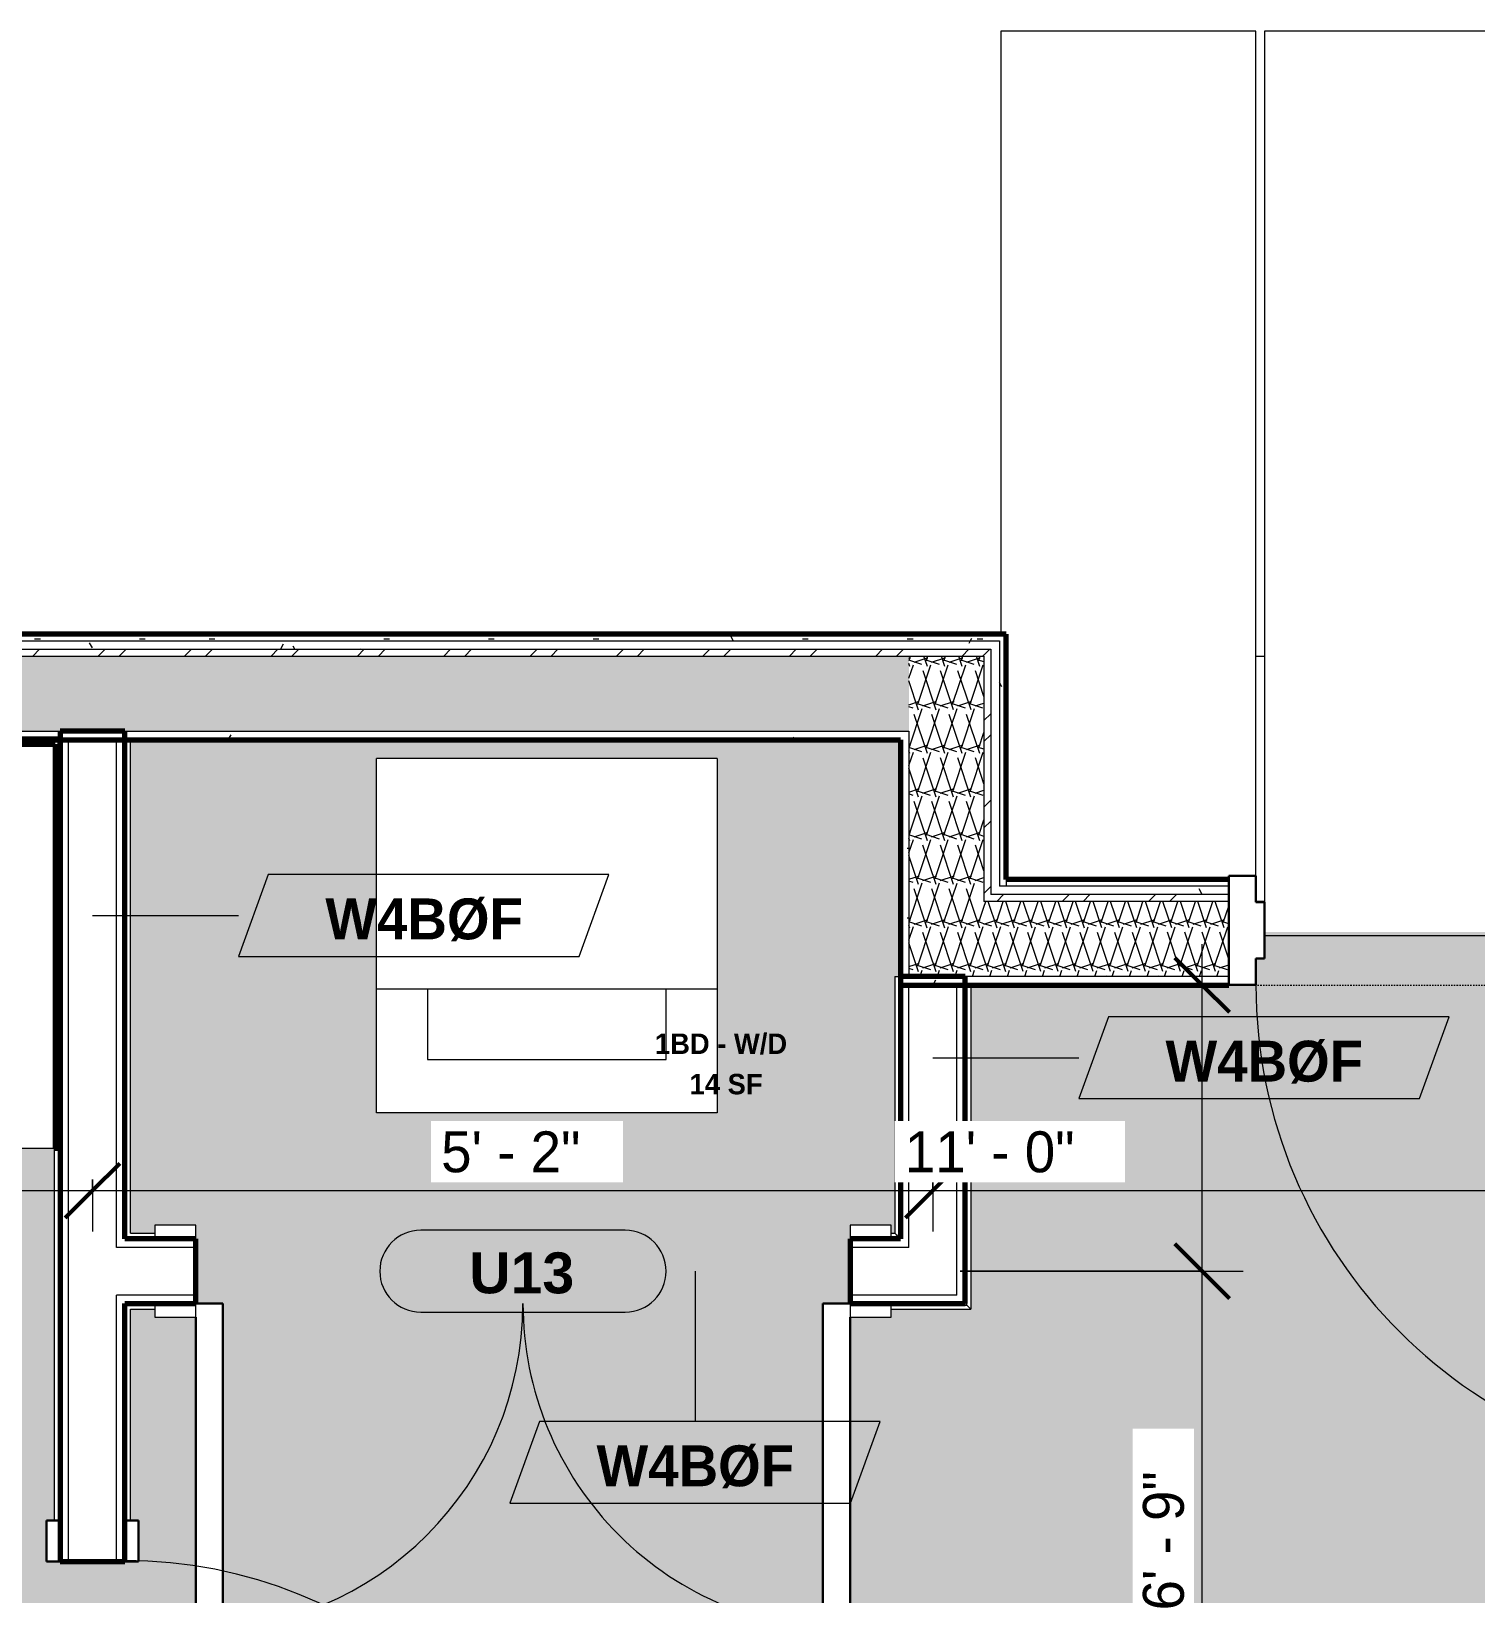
# Model space of a CAD drawing. Header units: inches. Extents: x 2887 to 5387, y 120 to 10852.
# Drawn here: x 4495.1 to 4601.1, y 10310.7 to 10425.4 of the extents above; entities that cross this region are included whole.
import ezdxf

# ---------------------------------------------------------------- set-up
doc = ezdxf.new("R2010")
doc.units = ezdxf.units.IN
doc.header["$MEASUREMENT"] = 0
doc.linetypes.add('Dash 3_32_', pattern=[0.1875, 0.09375, -0.09375])
for name, color, linetype, lineweight in [('0-3', 250, 'Continuous', 18), ('0-6', 170, 'Continuous', 5), ('A-ANNO-DIMS', 211, 'Continuous', 9), ('A-ANNO-DIMS-32', 211, 'Continuous', 9), ('A-AREA-IDEN', 2, 'Continuous', 9), ('A-DETL-1', 90, 'Dash 3_32_', 18), ('A-DOOR', 31, 'Continuous', 18), ('A-DOOR-1', 10, 'Continuous', 30), ('A-DOOR-2', 50, 'Continuous', 9), ('A-DOOR-3', 31, 'Continuous', 9), ('A-DOOR-4', 31, 'Continuous', 30), ('A-DOOR-FRAM', 31, 'Continuous', 30), ('A-DOOR-FRAM-1', 10, 'Continuous', 30), ('A-DOOR-IDEN', 31, 'Continuous', 9), ('A-FLOR-2', 250, 'Continuous', 18), ('A-WALL', 113, 'Continuous', 18), ('A-WALL-1', 250, 'Continuous', 18), ('A-WALL-2', 113, 'Continuous', 70), ('A-WALL-IDEN', 211, 'Continuous', 9), ('A-WALL-PATT-1', 50, 'Continuous', 9), ('A-WALL-PATT-2', 253, 'Continuous', 9), ('A-WALL-PATT-3', 8, 'Continuous', 9), ('I-WALL-1', 7, 'Continuous', 70), ('P-SANR-FIXT', 6, 'Continuous', 9)]:
    doc.layers.add(name, color=color, linetype=linetype, lineweight=lineweight)
doc.layers.add('A-AREA-PATT-1', color=255, linetype='Continuous', lineweight=9, transparency=1)
doc.styles.add('Arial_B', font='arialbd.ttf', dxfattribs={"height": 3})
doc.styles.add('Century Gothic', font='ufonts.com_century-gothic.ttf', dxfattribs={"height": 3})
doc.styles.add('Century Gothic_B', font='GOTHICB.TTF', dxfattribs={"height": 3})
doc.styles.add('Century Gothic_B_1', font='GOTHICB.TTF', dxfattribs={"height": 1.5})
doc.dimstyles.new('OD_1__HACK_2', dxfattribs={"dimscale": 12, "dimtxt": 3.132505, "dimasz": 0.333333, "dimexe": 0.25, "dimexo": 0.166667, "dimgap": 0.041667, "dimtad": 1, "dimdec": 0, "dimzin": 3, "dimdsep": 46, "dimlunit": 4, "dimtxsty": 'Century Gothic', "dimblk1": 'OBLIQUE', "dimblk2": 'OBLIQUE', "dimsah": 1, "dimcen": 0.09, "dimdle": 0.25, "dimazin": 0, "dimtfac": 1, "dimtdec": 4, "dimtix": 1, "dimtmove": 0, "dimatfit": 3, "dimfxl": 1, "dimtvp": 1, "dimtfill": 1, "dimfrac": 2, "dimtolj": 1, "dimtzin": 0, "dimarcsym": 2})
doc.dimstyles.new('OD_1__HACK_2_1', dxfattribs={"dimscale": 12, "dimtxt": 3.132505, "dimasz": 0.333333, "dimexe": 0.25, "dimexo": 0.166667, "dimgap": 0.041667, "dimtad": 1, "dimdec": 0, "dimzin": 3, "dimdsep": 46, "dimlunit": 4, "dimtxsty": 'Century Gothic', "dimblk1": 'OBLIQUE', "dimblk2": 'OBLIQUE', "dimsah": 1, "dimcen": 0.09, "dimdle": 0.25, "dimazin": 0, "dimtfac": 1, "dimtdec": 4, "dimtix": 1, "dimtmove": 1, "dimatfit": 3, "dimfxl": 1, "dimtvp": 1, "dimtfill": 1, "dimfrac": 2, "dimtolj": 1, "dimtzin": 0, "dimarcsym": 2})
pattern_1 = [(0, (0, 0), (10.24, 2.56), [0.422, -7.258, 0.422, -7.258, -40.96]), (0, (0, 0), (10.24, 2.56), [-15.36, 0.422, -14.938, 0.422, -7.258, -17.92]), (0, (0, 0), (10.24, 2.56), [-38.4, 0.422, -4.698, 0.422, -12.378]), (120, (3.84, 1.28), (-7.33702503, 7.58810013), [0.422, -7.258, 0.422, -7.258, -40.96]), (120, (3.84, 1.28), (-7.33702503, 7.58810013), [-15.36, 0.422, -14.938, 0.422, -7.258, -17.92]), (120, (3.84, 1.28), (-7.33702503, 7.58810013), [-38.4, 0.422, -4.698, 0.422, -12.378]), (240, (5.12, 6.4), (-2.90297497, -10.14810013), [0.422, -7.258, 0.422, -7.258, -40.96]), (240, (5.12, 6.4), (-2.90297497, -10.14810013), [-15.36, 0.422, -14.938, 0.422, -7.258, -17.92]), (240, (5.12, 6.4), (-2.90297497, -10.14810013), [-38.4, 0.422, -4.698, 0.422, -12.378])]
pattern_2 = [(161.57, (0.16, 0.16), (-1.279773737, -0.000426766), [0, -9.107, 1.011, 0]), (18.43, (-0.16, 0.16), (-1.279773737, 0.000426766), [0, -9.107, 1.011, 0]), (108.43, (0.16, 0.16), (0.639452382, -3.199964008), [3.035, -7.083]), (71.57, (-0.16, 0.16), (0.639452382, 3.199964008), [3.035, -7.083])]
pattern_3 = [(45, (0, 0), (-3.1678384, 3.1678384), []), (45, (0, 4.8), (-3.1678384, 3.1678384), [])]

# ---------------------------------------------------------------- blocks, each defined once
blk = doc.blocks.new('CTR - 1st Phase - Shell_rvt-6-2ND _ 3RD FLOOR - 1BD B - ADA TYPE B')
at = {"layer": 'A-FLOR-2'}
for p, q in [((-2779.2, 10379.54), (-2778.57, 10379.54)), ((-2778.57, 10361.54), (-2779.2, 10361.54))]:
    blk.add_line(p, q, dxfattribs=at)
blk = doc.blocks.new('HOLLOW METAL - UNIT DOOR-2191980-2ND _ 3RD FLOOR - 1BD B - ADA TYPE B')
at = {"layer": 'A-DOOR-1'}
for p, q in [((16.25, -4.125), (18, -4.125)), ((16.25, -40.125), (16.25, -4.125)), ((18, -4.125), (18, -40.125)), ((18, -40.125), (16.25, -40.125))]:
    blk.add_line(p, q, dxfattribs=at)
at = {"layer": 'A-DOOR-2'}
blk.add_arc((18, -4.125), 36, 180, 270, dxfattribs=at)
at = {"layer": 'A-DOOR-FRAM-1'}
for p, q in [((-20, 3.875), (-18, 3.875)), ((-20, -4.125), (-20, 3.875)), ((-18, 3.875), (-18, 1.9375)), ((18, 3.875), (20, 3.875)), ((18, 1.9375), (18, 3.875)), ((20, 3.875), (20, -4.125)), ((-18, 1.9375), (-17.375, 1.9375)), ((-17.375, 1.9375), (-17.375, -2.1875)), ((17.375, 1.9375), (18, 1.9375)), ((17.375, -2.1875), (17.375, 1.9375)), ((-18, -2.1875), (-18, -4.125)), ((-17.375, -2.1875), (-18, -2.1875)), ((18, -2.1875), (17.375, -2.1875)), ((18, -4.125), (18, -2.1875)), ((-18, -4.125), (-20, -4.125)), ((20, -4.125), (18, -4.125))]:
    blk.add_line(p, q, dxfattribs=at)
blk = doc.blocks.new('CTR - 1st Phase - Common Walls_rvt-6-2ND _ 3RD FLOOR - 1BD B - ADA TYPE B')
at = {"layer": 'A-WALL-PATT-1'}
h = blk.add_hatch(dxfattribs=at)
h.set_pattern_fill('FP_1', color=256, style=0, pattern_type=2)
h.set_pattern_definition(pattern_1)
h.paths.add_polyline_path([(-2938.53, 10380.66), (-2798.02, 10380.66), (-2798.02, 10381.16), (-2938.53, 10381.16), (-2938.53, 10380.91)], flags=0)
h = blk.add_hatch(dxfattribs=at)
h.set_pattern_fill('FP_1', color=256, style=0, pattern_type=2)
h.set_pattern_definition(pattern_1)
h.paths.add_polyline_path([(-2798.02, 10362.66), (-2797.52, 10362.66), (-2797.52, 10381.16), (-2798.02, 10381.16), (-2798.02, 10366.52)], flags=0)
h = blk.add_hatch(dxfattribs=at)
h.set_pattern_fill('FP_1', color=256, style=0, pattern_type=2)
h.set_pattern_definition(pattern_1)
h.paths.add_polyline_path([(-2805.27, 10380.04), (-2798.65, 10380.04), (-2798.65, 10380.66), (-2938.53, 10380.66), (-2938.52, 10380.04), (-2826.09, 10380.04)], flags=0)
h = blk.add_hatch(dxfattribs=at)
h.set_pattern_fill('FP_1', color=256, style=0, pattern_type=2)
h.set_pattern_definition(pattern_1)
h.paths.add_polyline_path([(-2798.02, 10362.04), (-2798.02, 10380.66), (-2798.65, 10380.66), (-2798.65, 10362.04)], flags=0)
h = blk.add_hatch(dxfattribs=at)
h.set_pattern_fill('FP_1', color=256, style=0, pattern_type=2)
h.set_pattern_definition(pattern_1)
h.paths.add_polyline_path([(-2882.31, 10373.41), (-2805.27, 10373.41), (-2805.27, 10374.04), (-2931.9, 10374.04), (-2931.9, 10373.41), (-2891.68, 10373.41)], flags=0)
h = blk.add_hatch(dxfattribs=at)
h.set_pattern_fill('FP_1', color=256, style=0, pattern_type=2)
h.set_pattern_definition(pattern_1)
h.paths.add_polyline_path([(-2804.65, 10355.41), (-2804.65, 10374.04), (-2805.27, 10374.04), (-2805.27, 10356.04), (-2804.96, 10355.73)], flags=0)
h = blk.add_hatch(dxfattribs=at)
h.set_pattern_fill('FP_1', color=256, style=0, pattern_type=2)
h.set_pattern_definition(pattern_1)
h.paths.add_polyline_path([(-2788.61, 10362.04), (-2781.2, 10362.04), (-2781.2, 10362.66), (-2798.02, 10362.66), (-2798.02, 10362.04), (-2797.52, 10362.04)], flags=0)
h.paths.add_polyline_path([(-2739.92, 10362.04), (-2739.8, 10362.04), (-2739.8, 10362.66), (-2741.2, 10362.66), (-2741.2, 10362.04), (-2740.3, 10362.04)], flags=0)
h = blk.add_hatch(dxfattribs=at)
h.set_pattern_fill('FP_1', color=256, style=0, pattern_type=2)
h.set_pattern_definition(pattern_1)
h.paths.add_polyline_path([(-2788.61, 10355.41), (-2781.2, 10355.41), (-2781.2, 10356.04), (-2800.52, 10356.04), (-2800.52, 10355.41), (-2797.52, 10355.41)], flags=0)
h.paths.add_polyline_path([(-2740.43, 10355.41), (-2733.17, 10355.41), (-2733.17, 10356.04), (-2741.2, 10356.04), (-2741.2, 10355.41)], flags=0)
h.paths.add_polyline_path([(-2802.67, 10355.41), (-2801.15, 10355.41), (-2800.52, 10356.04), (-2804.65, 10356.04), (-2804.65, 10355.41)], flags=0)
at = {"layer": 'A-WALL-PATT-2'}
h = blk.add_hatch(dxfattribs=at)
h.set_pattern_fill('FP_2', color=256, style=0, pattern_type=2)
h.set_pattern_definition(pattern_2)
h.paths.add_polyline_path([(-2901.05, 10374.04), (-2804.65, 10374.04), (-2804.65, 10379.54), (-2938.53, 10379.54), (-2938.52, 10374.04), (-2910.42, 10374.04)], flags=0)
h = blk.add_hatch(dxfattribs=at)
h.set_pattern_fill('FP_2', color=256, style=0, pattern_type=2)
h.set_pattern_definition(pattern_2)
h.paths.add_polyline_path([(-2802.67, 10356.04), (-2799.15, 10356.04), (-2799.15, 10379.54), (-2804.65, 10379.54), (-2804.65, 10356.04)], flags=0)
h = blk.add_hatch(dxfattribs=at)
h.set_pattern_fill('FP_2', color=256, style=0, pattern_type=2)
h.set_pattern_definition(pattern_2)
h.paths.add_polyline_path([(-2797.98, 10356.04), (-2781.2, 10356.04), (-2781.2, 10361.54), (-2799.15, 10361.54), (-2799.15, 10356.04)], flags=0)
h.paths.add_polyline_path([(-2738.67, 10356.04), (-2738.67, 10361.54), (-2741.2, 10361.54), (-2741.2, 10356.04), (-2739.92, 10356.04)], flags=0)
at = {"layer": 'A-WALL-PATT-3'}
h = blk.add_hatch(dxfattribs=at)
h.set_pattern_fill('FP_3', color=256, style=0, pattern_type=2)
h.set_pattern_definition(pattern_3)
h.paths.add_polyline_path([(-2901.05, 10379.54), (-2799.15, 10379.54), (-2799.15, 10380.04), (-2938.53, 10380.04), (-2938.52, 10379.54), (-2910.42, 10379.54)], flags=0)
h = blk.add_hatch(dxfattribs=at)
h.set_pattern_fill('FP_3', color=256, style=0, pattern_type=2)
h.set_pattern_definition(pattern_3)
h.paths.add_polyline_path([(-2799.15, 10361.54), (-2798.65, 10361.54), (-2798.65, 10380.04), (-2799.15, 10380.04), (-2799.15, 10362.04)], flags=0)
h = blk.add_hatch(dxfattribs=at)
h.set_pattern_fill('FP_3', color=256, style=0, pattern_type=2)
h.set_pattern_definition(pattern_3)
h.paths.add_polyline_path([(-2798.65, 10361.54), (-2781.2, 10361.54), (-2781.2, 10362.04), (-2798.65, 10362.04)], flags=0)
h.paths.add_polyline_path([(-2741.2, 10361.54), (-2739.17, 10361.54), (-2739.17, 10362.04), (-2741.2, 10362.04)], flags=0)
at = {"layer": 'A-FLOR-2'}
for p, q in [((-2779.2, 10425.39), (-2797.9, 10425.39)), ((-2797.9, 10425.39), (-2797.9, 10381.16)), ((-2779.2, 10363.41), (-2779.2, 10425.39)), ((-2739.92, 10425.39), (-2778.57, 10425.39)), ((-2778.57, 10425.39), (-2778.57, 10361.48)), ((-2778.57, 10359.04), (-2743.82, 10359.04))]:
    blk.add_line(p, q, dxfattribs=at)
at = {"layer": 'A-WALL-1'}
for p, q in [((-2938.53, 10380.66), (-2805.27, 10380.66)), ((-2938.53, 10380.04), (-2805.27, 10380.04)), ((-2805.27, 10380.66), (-2798.65, 10380.66)), ((-2805.27, 10380.04), (-2799.15, 10380.04)), ((-2799.15, 10380.04), (-2798.65, 10380.04)), ((-2798.65, 10380.66), (-2798.02, 10380.66)), ((-2798.65, 10380.04), (-2798.65, 10362.04)), ((-2798.02, 10380.66), (-2798.02, 10362.66)), ((-2938.53, 10379.54), (-2805.27, 10379.54)), ((-2805.27, 10379.54), (-2804.65, 10379.54)), ((-2804.65, 10379.54), (-2799.15, 10379.54)), ((-2799.15, 10379.54), (-2799.15, 10361.54)), ((-2931.9, 10374.04), (-2805.27, 10374.04)), ((-2805.27, 10374.04), (-2804.65, 10374.04)), ((-2804.65, 10374.04), (-2804.65, 10356.04)), ((-2797.52, 10363.16), (-2797.52, 10362.66)), ((-2798.02, 10362.04), (-2798.65, 10362.04)), ((-2797.52, 10362.66), (-2798.02, 10362.66)), ((-2797.52, 10362.04), (-2798.02, 10362.04)), ((-2781.2, 10362.66), (-2797.52, 10362.66)), ((-2781.2, 10362.04), (-2797.52, 10362.04)), ((-2798.65, 10361.54), (-2799.15, 10361.54)), ((-2797.52, 10361.54), (-2798.65, 10361.54)), ((-2781.2, 10361.54), (-2797.52, 10361.54)), ((-2799.15, 10356.04), (-2804.65, 10356.04)), ((-2797.52, 10356.04), (-2799.15, 10356.04)), ((-2781.2, 10356.04), (-2797.52, 10356.04))]:
    blk.add_line(p, q, dxfattribs=at)
at = {"layer": 'I-WALL-1'}
for p, q in [((-2805.27, 10381.16), (-2938.53, 10381.16)), ((-2798.02, 10381.16), (-2805.27, 10381.16)), ((-2797.52, 10381.16), (-2798.02, 10381.16)), ((-2797.52, 10363.16), (-2797.52, 10381.16)), ((-2931.27, 10373.41), (-2805.27, 10373.41)), ((-2805.27, 10373.41), (-2805.27, 10355.41)), ((-2781.2, 10363.16), (-2797.52, 10363.16)), ((-2805.27, 10355.41), (-2804.65, 10355.41)), ((-2804.65, 10355.41), (-2797.52, 10355.41)), ((-2797.52, 10355.41), (-2781.2, 10355.41))]:
    blk.add_line(p, q, dxfattribs=at)
at = {"layer": '0-3'}
blk.add_blockref('HOLLOW METAL - UNIT DOOR-2191980-2ND _ 3RD FLOOR - 1BD B - ADA TYPE B', (-2761.2, 10359.54), dxfattribs=at)
blk = doc.blocks.new('Basic Wall _ INT - W4BØF - _5_8 GYP - 2X4 WOOD_BATT_ - 5_8 GYP_ - ___-2682059-2ND _ 3RD FLOOR - 1BD B - ADA TYPE B')
at = {"layer": 'A-WALL'}
for p, q in [((-2805.69, 10356.04), (-2805.4, 10356.04)), ((-2805.69, 10356.04), (-2805.69, 10337.2)), ((-2805.4, 10356.04), (-2805.4, 10336.91)), ((-2805.4, 10356.04), (-2805.32, 10356.04)), ((-2805.32, 10356.04), (-2805.27, 10356.04))]:
    blk.add_line(p, q, dxfattribs=at)
at = {"layer": 'A-WALL', "flags": 128}
for points in [[(-2805.4, 10336.91), (-2805.42, 10336.93), (-2805.48, 10336.99), (-2805.57, 10337.08), (-2805.69, 10337.2)], [(-2805.32, 10336.83), (-2805.34, 10336.85), (-2805.36, 10336.87), (-2805.37, 10336.89), (-2805.39, 10336.9), (-2805.4, 10336.91), (-2805.4, 10336.91)]]:
    blk.add_lwpolyline(points, dxfattribs=at)
blk = doc.blocks.new('Basic Wall _ INT - W4BØF - _5_8 GYP - 2X4 WOOD_BATT_ - 5_8 GYP_ - ___-2682058-2ND _ 3RD FLOOR - 1BD B - ADA TYPE B')
at = {"layer": 'A-WALL'}
for p, q in [((-2800.4, 10331.91), (-2800.4, 10355.41)), ((-2800.11, 10355.41), (-2800.11, 10331.63))]:
    blk.add_line(p, q, dxfattribs=at)
at = {"layer": 'A-WALL', "flags": 128}
for points in [[(-2800.4, 10331.91), (-2800.4, 10331.92), (-2800.41, 10331.93), (-2800.42, 10331.94), (-2800.44, 10331.96), (-2800.46, 10331.98), (-2800.48, 10332)], [(-2800.11, 10331.63), (-2800.23, 10331.75), (-2800.32, 10331.84), (-2800.38, 10331.89), (-2800.4, 10331.91)]]:
    blk.add_lwpolyline(points, dxfattribs=at)
blk = doc.blocks.new('Basic Wall _ INT - W4BØF - _5_8 GYP - 2X4 WOOD_BATT_ - 5_8 GYP_ - ___-2682061-2ND _ 3RD FLOOR - 1BD B - ADA TYPE B')
at = {"layer": 'A-WALL'}
for p, q in [((-2859.96, 10336.91), (-2862.15, 10336.91)), ((-2861.74, 10337.2), (-2859.96, 10337.2)), ((-2805.96, 10337.2), (-2805.69, 10337.2)), ((-2805.4, 10336.91), (-2805.96, 10336.91))]:
    blk.add_line(p, q, dxfattribs=at)
at = {"layer": 'A-WALL', "flags": 128}
for points in [[(-2805.69, 10337.2), (-2805.57, 10337.08), (-2805.48, 10336.99), (-2805.42, 10336.93), (-2805.4, 10336.91)], [(-2805.4, 10336.91), (-2805.4, 10336.91), (-2805.39, 10336.9), (-2805.37, 10336.89), (-2805.36, 10336.87), (-2805.34, 10336.85), (-2805.32, 10336.83)]]:
    blk.add_lwpolyline(points, dxfattribs=at)
blk = doc.blocks.new('Basic Wall _ INT - W4BØF - _5_8 GYP - 2X4 WOOD_BATT_ - 5_8 GYP_ - ___-2682060-2ND _ 3RD FLOOR - 1BD B - ADA TYPE B')
at = {"layer": 'A-WALL'}
for p, q in [((-2862.15, 10331.91), (-2859.96, 10331.91)), ((-2805.96, 10331.91), (-2800.4, 10331.91)), ((-2861.74, 10331.63), (-2859.96, 10331.63)), ((-2805.96, 10331.63), (-2800.11, 10331.63))]:
    blk.add_line(p, q, dxfattribs=at)
at = {"layer": 'A-WALL', "flags": 128}
for points in [[(-2800.48, 10332), (-2800.46, 10331.98), (-2800.44, 10331.96), (-2800.42, 10331.94), (-2800.41, 10331.93), (-2800.4, 10331.92), (-2800.4, 10331.91)], [(-2800.4, 10331.91), (-2800.38, 10331.89), (-2800.32, 10331.84), (-2800.23, 10331.75), (-2800.11, 10331.63)]]:
    blk.add_lwpolyline(points, dxfattribs=at)
blk = doc.blocks.new('Stacked Washer and Dryer - 26_x25_ - Private-1372850-2ND _ 3RD FLOOR - 1BD B - ADA TYPE B')
at = {"layer": 'P-SANR-FIXT'}
for p, q in [((0, 12.5), (26, 12.5)), ((0, 12.5), (0, -12.5)), ((16.90625, -12.5), (16.90625, 12.5)), ((26, 12.5), (26, -12.5)), ((22.09375, 8.75), (16.90625, 8.75)), ((22.09375, -8.75), (22.09375, 8.75)), ((16.90625, -8.75), (22.09375, -8.75)), ((26, -12.5), (0, -12.5))]:
    blk.add_line(p, q, dxfattribs=at)
blk = doc.blocks.new('SWING - DOUBLE - FLUSH - 4-0 x 6-8 - DUMMY-3207496-2ND _ 3RD FLOOR - 1BD B - ADA TYPE B')
at = {"layer": 'A-DOOR-3'}
for p, q in [((-24, 3.375), (-27, 3.375)), ((-27, 3.375), (-27, 2.375)), ((-27, 2.375), (-24, 2.375)), ((-24, 2.375), (-24, 3.375)), ((27, 3.375), (24, 3.375)), ((24, 3.375), (24, 2.375)), ((24, 2.375), (27, 2.375)), ((27, 2.375), (27, 3.375)), ((-24, -2.375), (-27, -2.375)), ((-27, -2.375), (-27, -3.375)), ((-27, -3.375), (-24, -3.375)), ((-24, -3.375), (-24, -2.375)), ((27, -2.375), (24, -2.375)), ((24, -2.375), (24, -3.375)), ((24, -3.375), (27, -3.375)), ((27, -3.375), (27, -2.375))]:
    blk.add_line(p, q, dxfattribs=at)
for centre, start, end in [((-24, 2.375), 360, 90), ((24, 2.375), 90, 180)]:
    blk.add_arc(centre, 24, start, end, dxfattribs=at)
at = {"layer": 'A-DOOR-4'}
for p, q in [((-24, 3.375), (-24, 26.375)), ((-24, 26.375), (-22, 26.375)), ((-22, 26.375), (-22, 2.375)), ((24, 26.375), (22, 26.375)), ((22, 26.375), (22, 2.375)), ((24, 3.375), (24, 26.375)), ((-22, 2.375), (-24, 2.375)), ((22, 2.375), (24, 2.375))]:
    blk.add_line(p, q, dxfattribs=at)
blk = doc.blocks.new('Basic Wall _ INT - W4BØF - _5_8 GYP - 2X4 WOOD_BATT_ - 5_8 GYP_ - ___-2680972-2ND _ 3RD FLOOR - 1BD B - ADA TYPE B')
at = {"layer": 'A-WALL'}
for p, q in [((-2867.31, 10316.11), (-2867.31, 10343.45)), ((-2867.02, 10343.45), (-2867.02, 10316.11))]:
    blk.add_line(p, q, dxfattribs=at)
blk = doc.blocks.new('Basic Wall _ INT - W4BØF - _5_8 GYP - 2X4 WOOD_BATT_ - 5_8 GYP_ - ___-2680973-2ND _ 3RD FLOOR - 1BD B - ADA TYPE B')
at = {"layer": 'A-WALL'}
for p, q in [((-2862.02, 10336.79), (-2862.02, 10373.41)), ((-2861.74, 10337.2), (-2861.74, 10373.41)), ((-2862.02, 10316.11), (-2862.02, 10332.04)), ((-2861.74, 10316.11), (-2861.74, 10331.63))]:
    blk.add_line(p, q, dxfattribs=at)
blk = doc.blocks.new('SWING - SINGLE - FLUSH - 2-10 x 6-8 - PRIVACY-3199407-2ND _ 3RD FLOOR - 1BD B - ADA TYPE B')
at = {"layer": 'A-DOOR-3'}
blk.add_arc((17, 2.37), 34.07, 93.3657, 180, dxfattribs=at)
at = {"layer": 'A-DOOR-4'}
for p, q in [((15, 2.37), (15, 36.38)), ((17, 36.38), (15, 36.38)), ((17, 2.37), (17, 36.38)), ((17, 2.37), (15, 2.37))]:
    blk.add_line(p, q, dxfattribs=at)
at = {"layer": 'A-DOOR-FRAM'}
for p, q in [((-17, 3.37), (-20, 3.37)), ((-20, 3.37), (-20, 2.37)), ((-20, 2.37), (-17, 2.37)), ((-17, 2.37), (-17, 3.37)), ((20, 3.37), (17, 3.37)), ((17, 3.37), (17, 2.37)), ((17, 2.37), (20, 2.37)), ((20, 2.37), (20, 3.37)), ((-17, -2.38), (-20, -2.38)), ((-20, -2.38), (-20, -3.38)), ((-20, -3.38), (-17, -3.38)), ((-17, -3.38), (-17, -2.38)), ((20, -2.38), (17, -2.38)), ((17, -2.38), (17, -3.38)), ((17, -3.38), (20, -3.38)), ((20, -3.38), (20, -2.38))]:
    blk.add_line(p, q, dxfattribs=at)
blk = doc.blocks.new('Bath Tub - Maestro - 60_x30_-1352617-2ND _ 3RD FLOOR - 1BD B - ADA TYPE B')
at = {"layer": 'P-SANR-FIXT'}
for p, q in [((35, 26.5), (51, 26.5)), ((35, 26.5), (35, 25)), ((35, 25), (9.35, 20.74)), ((43, 25), (35, 25)), ((4, 21), (0.37, 21)), ((4, 16), (4, 21)), ((5, 16), (5, 20.04)), ((57, 20.5), (57, 9.5)), ((49, 11), (49, 19)), ((6, 16.8), (6, 16)), ((4, 14), (4, 16)), ((4, 16), (10.94, 16)), ((10.94, 14), (10.94, 16)), ((4, 9), (4, 14)), ((10.94, 14), (4, 14)), ((5, 9.96), (5, 14)), ((6, 14), (6, 13.2)), ((9.35, 9.26), (35, 5)), ((0.37, 9), (4, 9)), ((35, 3.5), (35, 5)), ((35, 5), (43, 5)), ((51, 3.5), (35, 3.5)), ((0.37, 0), (59.62, 0))]:
    blk.add_line(p, q, dxfattribs=at)
at = {"layer": 'P-SANR-FIXT', "flags": 128}
for points in [[(8.63, 24.03), (11.56, 24.3), (14.49, 24.58), (17.42, 24.85), (20.35, 25.13), (23.28, 25.4), (26.21, 25.68), (29.14, 25.95), (32.07, 26.23), (35, 26.5)], [(35, 3.5), (32.07, 3.77), (29.14, 4.05), (26.21, 4.32), (23.28, 4.6), (20.35, 4.87), (17.42, 5.15), (14.49, 5.42), (11.56, 5.7), (8.63, 5.97)]]:
    blk.add_lwpolyline(points, dxfattribs=at)
at = {"layer": 'P-SANR-FIXT'}
for centre, radius, start, end in [((51, 20.5), 6, 360, 90), ((43, 19), 6, 360, 90), ((9, 20.04), 4, 95.3558, 180), ((10, 16.8), 4, 99.4223, 180), ((2, 19), 1.5, 360, 180), ((2, 19), 1.5, 180, 360), ((10.94, 15), 1.5, 360, 137.9289), ((10.94, 15), 1.5, 222.0711, 360), ((10, 13.2), 4, 180, 260.5777), ((2, 11), 1.5, 360, 180), ((2, 11), 1.5, 180, 360), ((43, 11), 6, 270, 0), ((9, 9.96), 4, 180, 264.6442), ((51, 9.5), 6, 270, 360)]:
    blk.add_arc(centre, radius, start, end, dxfattribs=at)
blk = doc.blocks.new('DIMBLOCK119-2ND _ 3RD FLOOR - 1BD B - ADA TYPE B')
at = {"layer": 'A-ANNO-DIMS-32', "lineweight": 50}
for p, q in [((4581, 10334.41), (4579, 10336.41)), ((4581, 10334.41), (4583, 10332.41)), ((4581, 10274.11), (4579, 10276.11)), ((4581, 10274.11), (4583, 10272.11))]:
    blk.add_line(p, q, dxfattribs=at)
at = {"layer": 'A-ANNO-DIMS-32'}
for p, q in [((4581, 10274.11), (4581, 10337.41)), ((4563.24, 10334.41), (4584, 10334.41)), ((4581, 10334.41), (4563.24, 10334.41)), ((4563.89, 10274.11), (4584, 10274.11)), ((4581, 10274.11), (4563.89, 10274.11))]:
    blk.add_line(p, q, dxfattribs=at)
at = {"layer": 'A-ANNO-DIMS-32', "color": 0, "insert": (4576.65, 10299.02), "char_height": 3, "width": 12.5897, "attachment_point": 1, "rotation": 90, "line_spacing_factor": 0.984502, "style": 'Century Gothic', "bg_fill": 3, "box_fill_scale": 1.25, "bg_fill_color": 256, "bg_fill_true_color": 13158600, "bg_fill_transparency": 0}
blk.add_mtext('5\' - 0"', dxfattribs=at)
blk = doc.blocks.new('_Oblique')
at = {"color": 0, "linetype": 'ByBlock', "lineweight": -2}
blk.add_line((-0.5, -0.5), (0.5, 0.5), dxfattribs=at)
blk = doc.blocks.new('DIMBLOCK120-2ND _ 3RD FLOOR - 1BD B - ADA TYPE B')
at = {"layer": 'A-ANNO-DIMS-32', "lineweight": 50}
for p, q in [((4499.61, 10340.32), (4501.61, 10342.32)), ((4561.24, 10340.32), (4563.24, 10342.32)), ((4499.61, 10340.32), (4497.61, 10338.32)), ((4561.24, 10340.32), (4559.24, 10338.32))]:
    blk.add_line(p, q, dxfattribs=at)
at = {"layer": 'A-ANNO-DIMS-32'}
for p, q in [((4499.61, 10341.15), (4499.61, 10337.32)), ((4499.61, 10340.32), (4499.61, 10341.15)), ((4561.24, 10341.15), (4561.24, 10337.32)), ((4561.24, 10340.32), (4561.24, 10341.15)), ((4496.61, 10340.32), (4564.24, 10340.32))]:
    blk.add_line(p, q, dxfattribs=at)
at = {"layer": 'A-ANNO-DIMS-32', "color": 0, "insert": (4525.18, 10344.67), "char_height": 3, "width": 12.5897, "attachment_point": 1, "line_spacing_factor": 0.984502, "style": 'Century Gothic', "bg_fill": 3, "box_fill_scale": 1.25, "bg_fill_color": 256, "bg_fill_true_color": 13158600, "bg_fill_transparency": 0}
blk.add_mtext('5\' - 2"', dxfattribs=at)
blk = doc.blocks.new('DIMBLOCK131-2ND _ 3RD FLOOR - 1BD B - ADA TYPE B')
at = {"layer": 'A-ANNO-DIMS-32'}
for p, q in [((4581, 10274.11), (4581, 10358.41)), ((4580.17, 10355.41), (4584, 10355.41)), ((4581, 10355.41), (4580.17, 10355.41)), ((4563.89, 10274.11), (4584, 10274.11)), ((4581, 10274.11), (4563.89, 10274.11))]:
    blk.add_line(p, q, dxfattribs=at)
at = {"layer": 'A-ANNO-DIMS-32', "lineweight": 50}
for p, q in [((4581, 10355.41), (4579, 10357.41)), ((4581, 10355.41), (4583, 10353.41)), ((4581, 10274.11), (4579, 10276.11)), ((4581, 10274.11), (4583, 10272.11))]:
    blk.add_line(p, q, dxfattribs=at)
at = {"layer": 'A-ANNO-DIMS-32', "color": 0, "insert": (4576.65, 10309.52), "char_height": 3, "width": 12.5897, "attachment_point": 1, "rotation": 90, "line_spacing_factor": 0.984502, "style": 'Century Gothic', "bg_fill": 3, "box_fill_scale": 1.25, "bg_fill_color": 256, "bg_fill_true_color": 13158600, "bg_fill_transparency": 0}
blk.add_mtext('6\' - 9"', dxfattribs=at)
blk = doc.blocks.new('DIMBLOCK132-2ND _ 3RD FLOOR - 1BD B - ADA TYPE B')
at = {"layer": 'A-ANNO-DIMS-32', "lineweight": 50}
for p, q in [((4428.61, 10340.32), (4430.61, 10342.32)), ((4499.61, 10340.32), (4501.61, 10342.32)), ((4428.61, 10340.32), (4426.61, 10338.32)), ((4499.61, 10340.32), (4497.61, 10338.32))]:
    blk.add_line(p, q, dxfattribs=at)
at = {"layer": 'A-ANNO-DIMS-32'}
for p, q in [((4428.61, 10341.15), (4428.61, 10337.32)), ((4428.61, 10340.32), (4428.61, 10341.15)), ((4499.61, 10341.15), (4499.61, 10337.32)), ((4499.61, 10340.32), (4499.61, 10341.15)), ((4425.61, 10340.32), (4499.61, 10340.32))]:
    blk.add_line(p, q, dxfattribs=at)
blk.add_ellipse((4471.81, 10340.32), major_axis=(7.7, 0), ratio=0.583538, start_param=3.141593, end_param=4.712389, dxfattribs=at)
at = {"layer": 'A-ANNO-DIMS-32', "color": 0, "insert": (4471.81, 10337.22), "char_height": 3, "width": 15.394, "attachment_point": 1, "line_spacing_factor": 0.984502, "style": 'Century Gothic', "bg_fill": 3, "box_fill_scale": 1.25, "bg_fill_color": 256, "bg_fill_true_color": 13158600, "bg_fill_transparency": 0}
blk.add_mtext('5\' - 11"', dxfattribs=at)
blk = doc.blocks.new('DIMBLOCK133-2ND _ 3RD FLOOR - 1BD B - ADA TYPE B')
at = {"layer": 'A-ANNO-DIMS-32'}
for p, q in [((4631.59, 10353.41), (4631.59, 10337.32)), ((4631.59, 10340.32), (4631.59, 10353.41)), ((4499.61, 10341.15), (4499.61, 10337.32)), ((4499.61, 10340.32), (4499.61, 10341.15)), ((4499.61, 10340.32), (4631.59, 10340.32))]:
    blk.add_line(p, q, dxfattribs=at)
at = {"layer": 'A-ANNO-DIMS-32', "lineweight": 50}
for p, q in [((4499.61, 10340.32), (4501.61, 10342.32)), ((4631.59, 10340.32), (4633.59, 10342.32)), ((4499.61, 10340.32), (4497.61, 10338.32)), ((4631.59, 10340.32), (4629.59, 10338.32))]:
    blk.add_line(p, q, dxfattribs=at)
at = {"layer": 'A-ANNO-DIMS-32', "color": 0, "insert": (4559.19, 10344.67), "char_height": 3, "width": 15.394, "attachment_point": 1, "line_spacing_factor": 0.984502, "style": 'Century Gothic', "bg_fill": 3, "box_fill_scale": 1.25, "bg_fill_color": 256, "bg_fill_true_color": 13158600, "bg_fill_transparency": 0}
blk.add_mtext('11\' - 0"', dxfattribs=at)
blk = doc.blocks.new('Door Tag - Type Mark-2601225-2ND _ 3RD FLOOR - 1BD B - ADA TYPE B')
at = {"layer": 'A-DOOR-IDEN'}
for p, q in [((0.234375, 0.09375), (-0.234375, 0.09375)), ((-0.234375, -0.09375), (0.234375, -0.09375))]:
    blk.add_line(p, q, dxfattribs=at)
for centre, start, end in [((-0.234375, 0), 90, 270), ((0.234375, 0), 270, 90)]:
    blk.add_arc(centre, 0.09375, start, end, dxfattribs=at)
blk = doc.blocks.new('Wall Tag - ONE-2663183-2ND _ 3RD FLOOR - 1BD B - ADA TYPE B')
at = {"layer": 'A-WALL-IDEN'}
for p, q in [((-0.3561, 0.0937), (-0.4244, -0.0937)), ((0.4244, 0.0937), (-0.3561, 0.0937)), ((0.3561, -0.0937), (0.4244, 0.0937)), ((-0.4244, -0.0937), (0.3561, -0.0937))]:
    blk.add_line(p, q, dxfattribs=at)

msp = doc.modelspace()

# ---------------------------------------------------------------- hatches: boundary and pattern name
at = {"layer": 'A-AREA-PATT-1'}
h = msp.add_hatch(color=256, dxfattribs=at)
h.paths.add_polyline_path([(4547.41, 10334.41), (4555.18, 10334.41), (4555.18, 10337.79), (4558.18, 10337.79), (4558.18, 10337.2), (4558.45, 10337.2), (4558.45, 10356.04), (4558.86, 10356.04), (4558.86, 10373.41), (4502.4, 10373.41), (4502.4, 10337.2), (4504.18, 10337.2), (4504.18, 10337.79), (4507.18, 10337.79), (4507.18, 10334.41), (4538.04, 10334.41)], flags=0)
h.paths.add_polyline_path([(4531.46, 10346.04), (4520.43, 10346.04), (4520.43, 10372.04), (4545.43, 10372.04), (4545.43, 10346.04), (4538.04, 10346.04)], flags=0)
h = msp.add_hatch(color=256, dxfattribs=at)
h.paths.add_polyline_path([(4564.68, 10238.78), (4605.01, 10238.78), (4605.01, 10280.16), (4614.06, 10280.16), (4614.06, 10281.66), (4614.84, 10281.66), (4614.84, 10359.29), (4585.56, 10359.29), (4585.56, 10357.35), (4584.94, 10357.35), (4584.94, 10355.41), (4564.03, 10355.41), (4564.03, 10331.63), (4558.18, 10331.63), (4558.18, 10331.04), (4555.18, 10331.04), (4555.18, 10308.04), (4553.18, 10308.04), (4553.18, 10332.04), (4555.18, 10332.04), (4555.18, 10334.41), (4507.18, 10334.41), (4507.18, 10332.04), (4509.18, 10332.04), (4509.18, 10308.04), (4507.18, 10308.04), (4507.18, 10331.04), (4504.18, 10331.04), (4504.18, 10331.63), (4502.4, 10331.63), (4502.4, 10316.11), (4502.99, 10316.11), (4502.99, 10313.11), (4499.61, 10313.11), (4499.61, 10279.11), (4502.99, 10279.11), (4502.99, 10276.9), (4504.25, 10276.9), (4504.25, 10277.24), (4506.75, 10277.24), (4506.75, 10276.49), (4507, 10276.49), (4507, 10274.11), (4530, 10274.11), (4530, 10274.49), (4555, 10274.49), (4555, 10276.49), (4555.25, 10276.49), (4555.25, 10277.24), (4557.75, 10277.24), (4557.75, 10276.9), (4564.68, 10276.9), (4564.68, 10241.38)], flags=0)
h.paths.add_polyline_path([(4614.84, 10280.16), (4614.84, 10281.16), (4614.56, 10281.16), (4614.56, 10280.16)], flags=0)
msp.add_hatch(color=256, dxfattribs=at).paths.add_polyline_path([(4481.82, 10245.36), (4493.61, 10245.36), (4493.61, 10248.74), (4496.61, 10248.74), (4496.61, 10248.15), (4496.82, 10248.15), (4496.82, 10276.11), (4496.24, 10276.11), (4496.24, 10279.11), (4499.61, 10279.11), (4499.61, 10313.11), (4496.24, 10313.11), (4496.24, 10316.11), (4496.82, 10316.11), (4496.82, 10343.45), (4437.65, 10343.45), (4437.65, 10343.41), (4432.86, 10343.41), (4432.86, 10335.42), (4439.96, 10335.42), (4440.93, 10335.3), (4441.83, 10334.93), (4442.6, 10334.33), (4443.19, 10333.56), (4443.56, 10332.66), (4443.69, 10331.7), (4443.69, 10330.31), (4446.71, 10330.66), (4447.71, 10331.85), (4448.71, 10332.42), (4449.71, 10332.68), (4450.72, 10332.86), (4451.71, 10332.95), (4453.71, 10332.77), (4455.86, 10332.18), (4457.71, 10331.51), (4459.71, 10330.58), (4461.71, 10329.19), (4462.71, 10328.19), (4463.21, 10327.32), (4463.71, 10325.95), (4463.71, 10324.95), (4463.21, 10323.57), (4462.71, 10322.71), (4461.71, 10321.71), (4459.71, 10320.32), (4457.71, 10319.39), (4455.71, 10318.66), (4453.71, 10318.12), (4451.71, 10317.95), (4450.72, 10318.04), (4449.71, 10318.21), (4448.71, 10318.48), (4447.71, 10319.05), (4446.71, 10320.24), (4443.69, 10320.59), (4443.69, 10319.2), (4443.56, 10318.23), (4443.19, 10317.34), (4442.6, 10316.56), (4441.83, 10315.97), (4440.93, 10315.6), (4439.96, 10315.47), (4432.86, 10315.47), (4432.86, 10307.91), (4455.86, 10307.91), (4455.86, 10248.15), (4458.61, 10248.15), (4458.61, 10248.74), (4461.61, 10248.74), (4461.61, 10245.36), (4463.08, 10245.36)], flags=0)

# ---------------------------------------------------------------- linework, layer by layer
at = {"layer": 'A-DETL-1'}
for p, q in [((4558.86, 10373.41), (4428.61, 10373.41)), ((4558.86, 10355.41), (4558.86, 10373.41)), ((4558.86, 10355.41), (4631.59, 10355.41))]:
    msp.add_line(p, q, dxfattribs=at)
at = {"layer": 'A-WALL'}
for p, q in [((4497.86, 10313.11), (4497.86, 10373.41)), ((4497.86, 10373.41), (4501.36, 10373.41)), ((4501.36, 10336.16), (4501.36, 10373.41)), ((4559.49, 10336.16), (4559.49, 10355.41)), ((4562.99, 10355.41), (4559.49, 10355.41)), ((4562.99, 10332.66), (4562.99, 10355.41)), ((4507.18, 10336.16), (4501.36, 10336.16)), ((4559.49, 10336.16), (4555.18, 10336.16)), ((4507.18, 10332.66), (4501.36, 10332.66)), ((4501.36, 10313.11), (4501.36, 10332.66)), ((4562.99, 10332.66), (4555.18, 10332.66))]:
    msp.add_line(p, q, dxfattribs=at)
at = {"layer": 'A-WALL-2'}
for p, q in [((4497.24, 10373.45), (4437.24, 10373.45)), ((4497.24, 10374.04), (4497.24, 10313.11)), ((4501.99, 10374.04), (4497.24, 10374.04)), ((4497.24, 10343.45), (4497.24, 10373.45)), ((4501.99, 10336.79), (4501.99, 10374.04)), ((4437.61, 10373.07), (4496.86, 10373.07)), ((4496.86, 10373.07), (4496.86, 10343.45)), ((4558.86, 10356.04), (4558.86, 10336.79)), ((4563.61, 10356.04), (4558.86, 10356.04)), ((4563.61, 10332.04), (4563.61, 10356.04)), ((4496.86, 10343.45), (4497.24, 10343.45)), ((4507.18, 10336.79), (4501.99, 10336.79)), ((4507.18, 10332.04), (4507.18, 10336.79)), ((4558.86, 10336.79), (4555.18, 10336.79)), ((4555.18, 10336.79), (4555.18, 10332.04)), ((4501.99, 10332.04), (4507.18, 10332.04)), ((4501.99, 10313.11), (4501.99, 10332.04)), ((4555.18, 10332.04), (4563.61, 10332.04)), ((4497.24, 10313.11), (4501.99, 10313.11))]:
    msp.add_line(p, q, dxfattribs=at)
at = {"layer": 'A-WALL-IDEN'}
for p, q in [((4499.61, 10360.51), (4510.32, 10360.51)), ((4543.8, 10334.41), (4543.8, 10323.39))]:
    msp.add_line(p, q, dxfattribs=at)

# ---------------------------------------------------------------- block references
at = {"layer": '0-6'}
for name in ['CTR - 1st Phase - Common Walls_rvt-6-2ND _ 3RD FLOOR - 1BD B - ADA TYPE B', 'CTR - 1st Phase - Shell_rvt-6-2ND _ 3RD FLOOR - 1BD B - ADA TYPE B']:
    msp.add_blockref(name, (7364.14, 0), dxfattribs=at)
at = {"layer": 'A-DOOR'}
for name, p, rotation in [('SWING - DOUBLE - FLUSH - 4-0 x 6-8 - DUMMY-3207496-2ND _ 3RD FLOOR - 1BD B - ADA TYPE B', (4531.18, 10334.41), 180), ('SWING - SINGLE - FLUSH - 2-10 x 6-8 - PRIVACY-3199407-2ND _ 3RD FLOOR - 1BD B - ADA TYPE B', (4499.61, 10296.11), 269.9999999999873)]:
    msp.add_blockref(name, p, dxfattribs=dict(at, rotation=rotation))
at = {"layer": 'A-WALL'}
for name in ['Basic Wall _ INT - W4BØF - _5_8 GYP - 2X4 WOOD_BATT_ - 5_8 GYP_ - ___-2680973-2ND _ 3RD FLOOR - 1BD B - ADA TYPE B', 'Basic Wall _ INT - W4BØF - _5_8 GYP - 2X4 WOOD_BATT_ - 5_8 GYP_ - ___-2682059-2ND _ 3RD FLOOR - 1BD B - ADA TYPE B', 'Basic Wall _ INT - W4BØF - _5_8 GYP - 2X4 WOOD_BATT_ - 5_8 GYP_ - ___-2682058-2ND _ 3RD FLOOR - 1BD B - ADA TYPE B', 'Basic Wall _ INT - W4BØF - _5_8 GYP - 2X4 WOOD_BATT_ - 5_8 GYP_ - ___-2680972-2ND _ 3RD FLOOR - 1BD B - ADA TYPE B', 'Basic Wall _ INT - W4BØF - _5_8 GYP - 2X4 WOOD_BATT_ - 5_8 GYP_ - ___-2682061-2ND _ 3RD FLOOR - 1BD B - ADA TYPE B', 'Basic Wall _ INT - W4BØF - _5_8 GYP - 2X4 WOOD_BATT_ - 5_8 GYP_ - ___-2682060-2ND _ 3RD FLOOR - 1BD B - ADA TYPE B']:
    msp.add_blockref(name, (7364.14, 0), dxfattribs=at)
at = {"layer": 'A-WALL-IDEN', "xscale": 31.99999999999999, "yscale": 31.99999999999999, "zscale": 31.99999999999999}
for p in [(4523.9, 10360.51), (4543.8, 10320.39)]:
    msp.add_blockref('Wall Tag - ONE-2663183-2ND _ 3RD FLOOR - 1BD B - ADA TYPE B', p, dxfattribs=at)
at = {"layer": 'P-SANR-FIXT', "rotation": 269.9999999998889}
msp.add_blockref('Stacked Washer and Dryer - 26_x25_ - Private-1372850-2ND _ 3RD FLOOR - 1BD B - ADA TYPE B', (4532.93, 10372.04), dxfattribs=at)
at = {"layer": 'P-SANR-FIXT'}
msp.add_blockref('Bath Tub - Maestro - 60_x30_-1352617-2ND _ 3RD FLOOR - 1BD B - ADA TYPE B', (4437.24, 10343.45), dxfattribs=at)

# ---------------------------------------------------------------- texts
at = {"layer": 'A-DOOR-IDEN', "insert": (4527.25, 10335.79), "char_height": 3, "width": 9.393, "attachment_point": 1, "style": 'Arial_B'}
msp.add_mtext('U13', dxfattribs=at)
at = {"layer": 'A-WALL-IDEN', "char_height": 3, "width": 17.372, "attachment_point": 1, "style": 'Century Gothic_B'}
for insert in [(4516.69, 10361.76), (4536.58, 10321.63)]:
    msp.add_mtext('W4BØF', dxfattribs=dict(at, insert=insert))

# ---------------------------------------------------------------- next in the draw order: dimensions: what is measured, and where the dimension line sits
at = {"layer": 'A-ANNO-DIMS'}
dim = msp.add_linear_dim(base=(4581, 10334.41), p1=(4561.89, 10274.11), p2=(4561.24, 10334.41), angle=90, dimstyle='OD_1__HACK_2', override={"dimpost": '<>', "dimfxl": 60.303503}, dxfattribs=at)
dim.commit()
dim.dimension.update_dxf_attribs({"geometry": 'DIMBLOCK119-2ND _ 3RD FLOOR - 1BD B - ADA TYPE B', "text_midpoint": (4578.92, 10304.26)})

# ---------------------------------------------------------------- next in the draw order: dimensions: what is measured, and where the dimension line sits
dim = msp.add_linear_dim(base=(4561.24, 10340.32), p1=(4499.61, 10343.15), p2=(4561.24, 10343.15), dimstyle='OD_1__HACK_2', override={"dimpost": '<>', "dimfxl": 61.625}, dxfattribs=at)
dim.commit()
dim.dimension.update_dxf_attribs({"geometry": 'DIMBLOCK120-2ND _ 3RD FLOOR - 1BD B - ADA TYPE B', "text_midpoint": (4530.42, 10342.4)})

# ---------------------------------------------------------------- next in the draw order: dimensions: what is measured, and where the dimension line sits
dim = msp.add_linear_dim(base=(4581, 10355.41), p1=(4561.89, 10274.11), p2=(4578.17, 10355.41), angle=90, dimstyle='OD_1__HACK_2', override={"dimpost": '<>', "dimfxl": 82.914321}, dxfattribs=at)
dim.commit()
dim.dimension.update_dxf_attribs({"geometry": 'DIMBLOCK131-2ND _ 3RD FLOOR - 1BD B - ADA TYPE B', "text_midpoint": (4578.92, 10314.76)})
dim = msp.add_linear_dim(base=(4499.61, 10340.32), p1=(4428.61, 10343.15), p2=(4499.61, 10343.15), dimstyle='OD_1__HACK_2_1', override={"dimpost": '<>', "dimfxl": 71}, dxfattribs=at)
dim.commit()
dim.dimension.update_dxf_attribs({"geometry": 'DIMBLOCK132-2ND _ 3RD FLOOR - 1BD B - ADA TYPE B', "text_midpoint": (4479.51, 10335.22), "dimtype": 160})

# ---------------------------------------------------------------- next in the draw order: dimensions: what is measured, and where the dimension line sits
dim = msp.add_linear_dim(base=(4631.59, 10340.32), p1=(4499.61, 10343.15), p2=(4631.59, 10355.41), dimstyle='OD_1__HACK_2', override={"dimpost": '<>', "dimfxl": 132.543431}, dxfattribs=at)
dim.commit()
dim.dimension.update_dxf_attribs({"geometry": 'DIMBLOCK133-2ND _ 3RD FLOOR - 1BD B - ADA TYPE B', "text_midpoint": (4565.6, 10342.4)})

# ---------------------------------------------------------------- next in the draw order: linework, layer by layer
at = {"layer": 'A-WALL-IDEN'}
msp.add_line((4561.24, 10350.07), (4571.95, 10350.07), dxfattribs=at)

# ---------------------------------------------------------------- next in the draw order: block references
at = {"layer": 'A-DOOR-IDEN', "xscale": 31.99999999999999, "yscale": 31.99999999999999, "zscale": 31.99999999999999}
msp.add_blockref('Door Tag - Type Mark-2601225-2ND _ 3RD FLOOR - 1BD B - ADA TYPE B', (4531.18, 10334.41), dxfattribs=at)
at = {"layer": 'A-WALL-IDEN', "xscale": 31.99999999999999, "yscale": 31.99999999999999, "zscale": 31.99999999999999}
msp.add_blockref('Wall Tag - ONE-2663183-2ND _ 3RD FLOOR - 1BD B - ADA TYPE B', (4585.53, 10350.07), dxfattribs=at)

# ---------------------------------------------------------------- next in the draw order: texts
at = {"layer": 'A-AREA-IDEN', "char_height": 1.5, "attachment_point": 1, "style": 'Century Gothic_B_1'}
for s, insert, width in [('1BD - W/D', (4540.86, 10351.85), 11.918), ('14 SF', (4543.4, 10348.89), 5.757)]:
    msp.add_mtext(s, dxfattribs=dict(at, insert=insert, width=width))
at = {"layer": 'A-WALL-IDEN', "insert": (4578.31, 10351.32), "char_height": 3, "width": 17.372, "attachment_point": 1, "style": 'Century Gothic_B'}
msp.add_mtext('W4BØF', dxfattribs=at)

doc.saveas('drawing.dxf')
